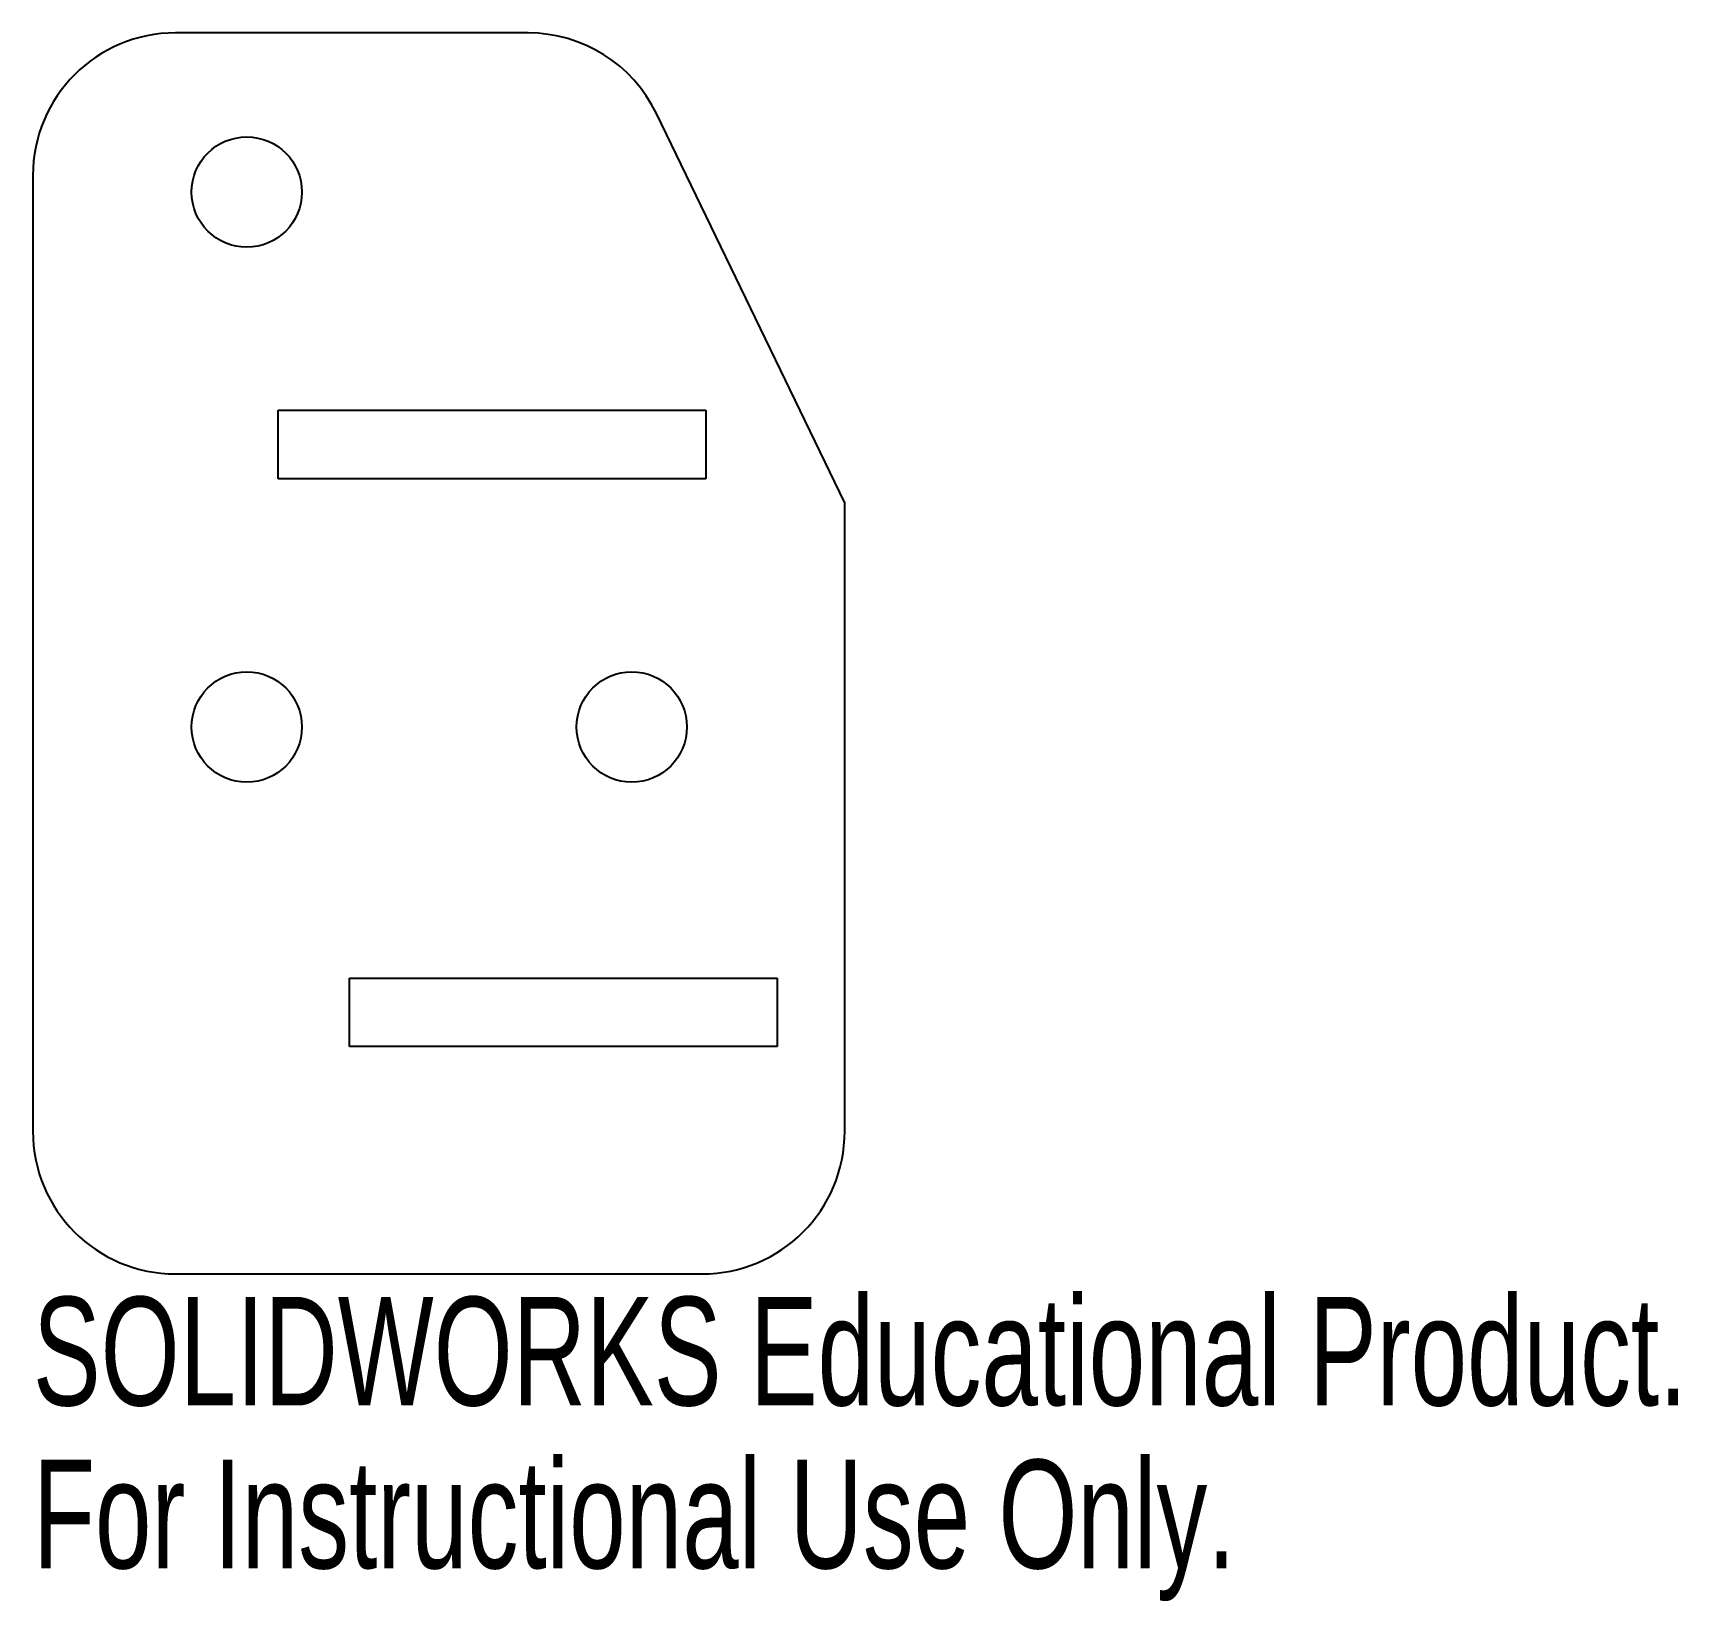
# Model space of a CAD drawing. Header units: inches. Extents: x 0 to 2.88, y -2.75 to 0.
import ezdxf

# ---------------------------------------------------------------- set-up
doc = ezdxf.new("R2010")
doc.units = ezdxf.units.IN
doc.header["$MEASUREMENT"] = 0
doc.styles.add('SLDTEXTSTYLE0', font='TXT', dxfattribs={"width": 0.7})

msp = doc.modelspace()

# ---------------------------------------------------------------- linework, layer by layer
at = {"color": 7, "linetype": 'Continuous', "lineweight": 25}
for p, q in [((0.8682, 0), (0.25, 0)), ((1.4234, -0.8234), (1.0932, -0.1411)), ((0, -0.25), (0, -1.925)), ((0.4301, -0.6614), (1.1801, -0.6614)), ((0.4301, -0.7814), (0.4301, -0.6614)), ((1.1801, -0.6614), (1.1801, -0.7814)), ((1.1801, -0.7814), (0.4301, -0.7814)), ((1.4234, -1.925), (1.4234, -0.8234)), ((0.5551, -1.6564), (1.3051, -1.6564)), ((0.5551, -1.7764), (0.5551, -1.6564)), ((1.3051, -1.6564), (1.3051, -1.7764)), ((1.3051, -1.7764), (0.5551, -1.7764)), ((0.25, -2.175), (1.1734, -2.175))]:
    msp.add_line(p, q, dxfattribs=at)
for centre in [(0.375, -0.2789), (0.375, -1.2164), (1.05, -1.2164)]:
    msp.add_circle(centre, 0.0967, dxfattribs=at)
for centre, start, end in [((0.8682, -0.25), 25.8217, 90), ((0.25, -0.25), 90, 180), ((0.25, -1.925), 180, 270), ((1.1734, -1.925), 270, 0)]:
    msp.add_arc(centre, 0.25, start, end, dxfattribs=at)

# ---------------------------------------------------------------- texts
at = {"color": 7, "linetype": 'Continuous', "char_height": 0.1903, "attachment_point": 1, "style": 'SLDTEXTSTYLE0'}
for s, insert in [('SOLIDWORKS Educational Product.', (0, -2.2151)), ('For Instructional Use Only.', (0, -2.5006))]:
    msp.add_mtext(s, dxfattribs=dict(at, insert=insert))

doc.saveas('drawing.dxf')
